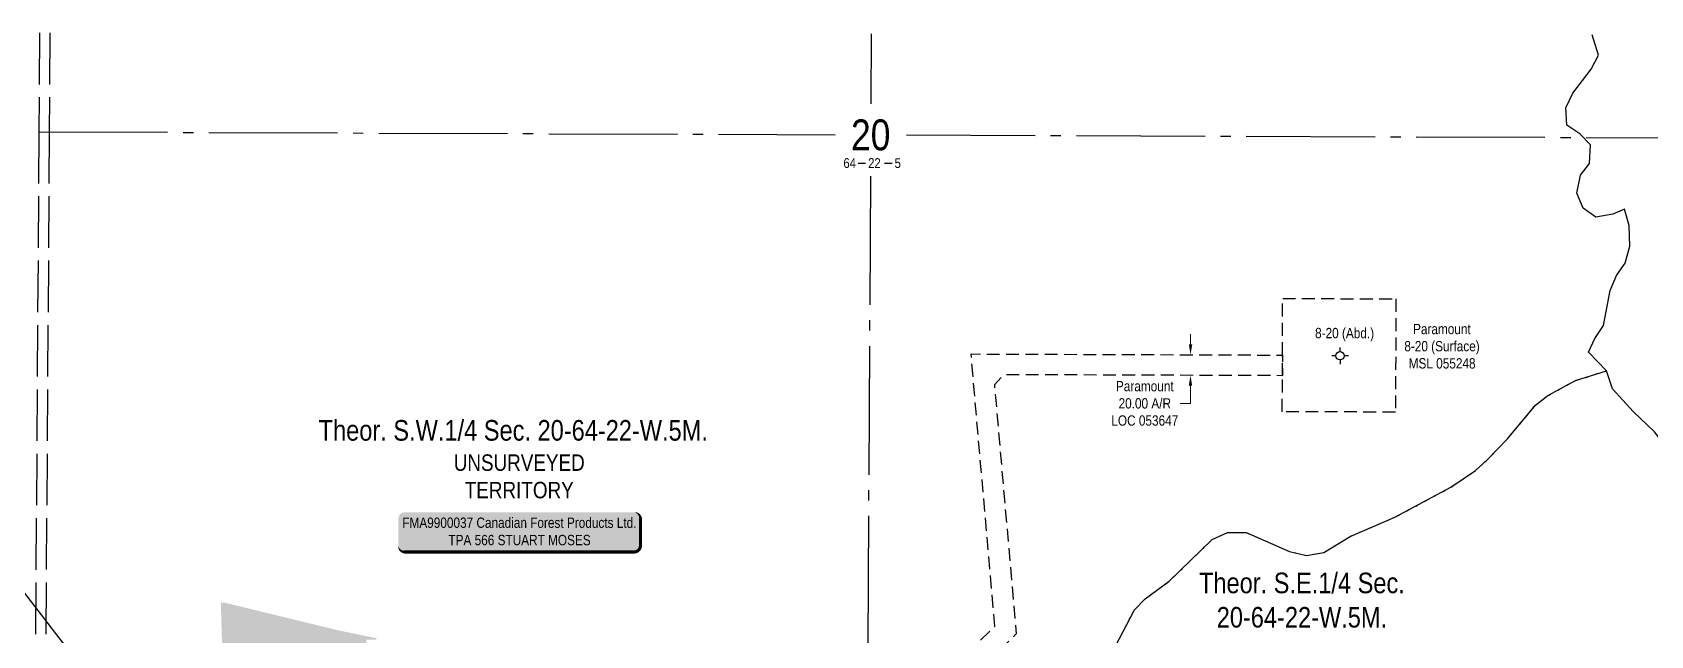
# Model space of a CAD drawing. Extents: x 456630 to 490274, y 6043290 to 6049977.
# Drawn here: x 480395 to 481966, y 6044547 to 6045133 of the extents above; entities that cross this region are included whole.
import ezdxf
from ezdxf.enums import TextEntityAlignment as Align

# ---------------------------------------------------------------- set-up
doc = ezdxf.new("R2010")
doc.units = 0
doc.header["$LTSCALE"] = 5
doc.header["$PDMODE"] = 35
doc.header["$PDSIZE"] = 5
for name, pattern in [('foc-ACCESSROAD', [3.75, 2.5, -1.25]), ('foc-QUARTERLINE', [33, 25, -3, 2, -3]), ('foc-UNSURVEYED', [12.5, 10, -2.5]), ('foc-WHEELTRACKS', [2, 0.4, -1.6]), ('PHANTOM', [63.5, 31.75, -6.35, 6.35, -6.35, 6.35, -6.35])]:
    doc.linetypes.add(name, pattern=pattern)
doc.layers.get('Defpoints').update_dxf_attribs({"color": 9})
for name, color, linetype in [('10', 1, 'Continuous'), ('9', 3, 'Continuous'), ('C-SYMBOL', 7, 'Continuous'), ('F-AR', 190, 'foc-ACCESSROAD'), ('F-RW', 190, 'Continuous'), ('F-WS', 190, 'foc-ACCESSROAD'), ('F-WS-S', 190, 'Continuous'), ('L-QSEC', 8, 'foc-QUARTERLINE'), ('L-SECLBL', 7, 'Continuous'), ('L-UNS-T', 3, 'Continuous'), ('L-USEC', 7, 'foc-UNSURVEYED'), ('T-WATER', 160, 'Continuous'), ('T-WATER-P3', 160, 'foc-WHEELTRACKS'), ('WETLAND - SWAMP - H', 8, 'PHANTOM')]:
    doc.layers.add(name, color=color, linetype=linetype)
for name, color, linetype, lineweight in [('C-RW-T', 13, 'Continuous', 9), ('F-AR-T', 190, 'Continuous', 9), ('F-WS-T', 190, 'Continuous', 9)]:
    doc.layers.add(name, color=color, linetype=linetype, lineweight=lineweight)
doc.styles.add('175L', font='ARIALN.TTF', dxfattribs={"height": 20})
doc.styles.add('80', font='ARIALN.TTF', dxfattribs={"height": 10})
doc.styles.add('80CG', font='ARIALN.TTF', dxfattribs={"height": 10})
doc.styles.add('80L', font='ARIALN.TTF', dxfattribs={"height": 10})
doc.styles.add('foc-LtypeFont', font='ARIALN.TTF', dxfattribs={"height": 7.35})
doc.styles.add('SIMPLEX', font='ARIALN.TTF')
doc.linetypes.add('foc-TOPO-flowdirection-NOLINE', pattern='A,0,[">",foc-LtypeFont,S=0.3,R=0,X=0,Y=-0.945],-20,[">",foc-LtypeFont,S=0.3,R=0,X=0,Y=-0.945],0', length=20)
doc.dimstyles.new('Compass 5 000', dxfattribs={"dimscale": 5, "dimtxt": 9, "dimasz": 2, "dimexe": 0.2, "dimexo": 0.0625, "dimgap": 0.5, "dimtad": 0, "dimtih": 1, "dimtoh": 1, "dimzin": 0, "dimdsep": 46, "dimtxsty": '80CG', "dimcen": 0.1, "dimse1": 1, "dimse2": 1, "dimclrd": 256, "dimclrt": 256, "dimaunit": 1, "dimadec": 4, "dimazin": 0, "dimtfac": 0.06, "dimtofl": 0, "dimtmove": 0, "dimatfit": 1, "dimfxl": 0.2, "dimtolj": 1, "dimtzin": 0, "dimlwd": -1, "dimarcsym": 0})

# ---------------------------------------------------------------- blocks, each defined once
blk = doc.blocks.new('L-SECLBL')
at = {"layer": '9', "color": 7}
for p, q in [((-5.1, -27.8), (-12.3, -27.8)), ((20.7, -27.8), (13.5, -27.8))]:
    blk.add_line(p, q, dxfattribs=at)
at = {"layer": '10', "color": 2, "style": 'SIMPLEX'}
blk.add_attdef('SEC', text='', height=30, dxfattribs=at).set_placement((0, 0), align=Align.MIDDLE)
at = {"layer": '10', "color": 5, "style": '80L'}
blk.add_attdef('TWP', text='', height=9.5, dxfattribs=at).set_placement((-14.4, -27.4), align=Align.MIDDLE_RIGHT)
blk.add_attdef('RGE', text='', height=9.5, dxfattribs=at).set_placement((3.6, -27.4), align=Align.MIDDLE_CENTER)
blk.add_attdef('MER', text='', height=9.5, dxfattribs=at).set_placement((23.2, -27.4), align=Align.MIDDLE_LEFT)
blk = doc.blocks.new('*U683')
h = blk.add_hatch(color=255)
edge = h.paths.add_edge_path()
edge.add_line((-111.5, -20), (111.5, -20))
edge.add_arc((111.5, -14), 6, 270, 360)
edge.add_line((117.5, -14), (117.5, 12.5))
edge.add_arc((111.5, 12.5), 6, 0, 90)
edge.add_line((111.5, 18.5), (-111.5, 18.5))
edge.add_arc((-111.5, 12.5), 6, 90, 180)
edge.add_line((-117.5, 12.5), (-117.5, -14))
edge.add_arc((-111.5, -14), 6, 180, 270)
at = {"color": 44, "flags": 128}
blk.add_lwpolyline([(-111.5, -20, 3, 3, 0), (111.5, -20, 3, 3, 0.414214), (117.5, -14, 3, 3, 0), (117.5, 12.5, 3, 0, 0.414214), (111.5, 18.5, 0, 0, 0), (-111.5, 18.5, 0, 0, 0.414214), (-117.5, 12.5, 0, 0, 0), (-117.5, -14, 0, 3, 0.414214)], format="xyseb", close=True, dxfattribs=at)
at = {"color": 44, "style": '80'}
blk.add_attdef('ENTER_TEXT_001', (-36, -5), '', height=10, dxfattribs=at)
blk = doc.blocks.new('*D792')
at = {"layer": 'Defpoints', "color": 0, "transparency": 16777216}
for p in [(481375.8, 6044820.6), (481519.5, 6044820), (481375.7, 6044800.6)]:
    blk.add_point(p, dxfattribs=at)
at = {"layer": 'F-AR-T', "transparency": 16777216}
for p, q in [((481519.6, 6044830), (481519.6, 6044840)), ((481519.4, 6044790), (481519.4, 6044772.8)), ((481519.4, 6044772.8), (481509.4, 6044772.8))]:
    blk.add_line(p, q, dxfattribs=at)
for points in [[(481517.9, 6044830), (481521.2, 6044830), (481519.5, 6044820)], [(481517.8, 6044790.1), (481521.1, 6044790), (481519.5, 6044800)]]:
    blk.add_solid(points, dxfattribs=at)
at = {"layer": 'F-AR-T', "transparency": 16777216, "insert": (481475.1, 6044772.8), "char_height": 10, "attachment_point": 5, "style": '80CG'}
blk.add_mtext('\\A1;Paramount\\P20.00 A/R\\PLOC 053647', dxfattribs=at)
blk = doc.blocks.new('GABD')
for p, q in [((-0.81, 0), (-1.62, 0)), ((0, 0.81), (0, 1.62)), ((1.62, 0), (0.81, 0)), ((0, -0.81), (0, -1.62))]:
    blk.add_line(p, q)
blk.add_circle((0, 0), 0.8)

msp = doc.modelspace()

# ---------------------------------------------------------------- hatches: boundary and pattern name
at = {"layer": 'WETLAND - SWAMP - H', "transparency": 33554495}
h = msp.add_hatch(color=256, dxfattribs=at)
h.dxf.hatch_style = 1
h.paths.add_polyline_path([(480690.002, 6044512.499), (480699.999, 6044512.783), (480699.715, 6044522.78), (480709.712, 6044523.065), (480709.428, 6044533.062), (480719.425, 6044533.347), (480719.14, 6044543.344), (480729.138, 6044543.628), (480729.101, 6044544.909), (480693.281, 6044552.194), (480659.511, 6044560.435), (480637.873, 6044565.715), (480581.584, 6044579.452), (480578.041, 6044579.351), (480579.178, 6044539.362), (480589.176, 6044539.647), (480590.313, 6044499.657), (480600.311, 6044499.942), (480600.595, 6044489.944), (480610.592, 6044490.229), (480610.877, 6044480.232), (480650.866, 6044481.369), (480650.581, 6044491.367), (480680.573, 6044492.22), (480680.289, 6044502.217), (480690.286, 6044502.501)])

# ---------------------------------------------------------------- linework, layer by layer
at = {"layer": 'F-AR', "flags": 128}
msp.add_lwpolyline([(480610.205, 6044325.464), (480600.272, 6044317.688), (480578.638, 6044322.967), (480585.562, 6044342.436), (480687.542, 6044355.61), (480827.02, 6044403.96), (480999.778, 6044423.355), (481050.127, 6044450.066), (481205.759, 6044486.435), (481275.126, 6044502.644), (481329.517, 6044556.575), (481306.413, 6044820.802), (481608.776, 6044819.714), (481608.705, 6044799.725), (481578.341, 6044799.833), (481338.233, 6044800.697), (481329.104, 6044790.771), (481350.247, 6044548.98), (481285.183, 6044484.466), (481205.637, 6044465.878), (481057.202, 6044431.191), (481005.787, 6044403.915), (480831.463, 6044384.343), (480692.144, 6044336.05), (480610.205, 6044325.464)], close=True, dxfattribs=at)
at = {"layer": 'F-RW', "flags": 128}
msp.add_lwpolyline([(480739.581, 6044131.161), (479969.046, 6045132.996)], dxfattribs=at)
at = {"layer": 'F-WS'}
msp.add_lwpolyline([(481608.705, 6044799.725), (481608.776, 6044819.714), (481608.971, 6044874.685), (481718.913, 6044874.295), (481718.522, 6044764.353), (481608.58, 6044764.743), (481608.705, 6044799.725)], close=True, dxfattribs=at)
at = {"layer": 'L-QSEC'}
for p, q in [((481209.59, 6045131.536), (481209.186, 6045063.515)), ((480401.37, 6045036.452), (481174.385, 6045033.644)), ((481243.666, 6045033.392), (482016.654, 6045030.585)), ((481208.77, 6044993.516), (481204.233, 6044229.476))]:
    msp.add_line(p, q, dxfattribs=at)
at = {"layer": 'L-USEC'}
for p, q in [((480402.019, 6045132.486), (480401.37, 6045036.389)), ((480412.061, 6045132.475), (480411.412, 6045036.415)), ((480401.37, 6045036.389), (480395.939, 6044232.341)), ((480411.412, 6045036.415), (480405.982, 6044232.368))]:
    msp.add_line(p, q, dxfattribs=at)
at = {"layer": 'T-WATER', "linetype": 'foc-TOPO-flowdirection-NOLINE', "flags": 128}
for points in [[(481923.399, 6044804.461), (481905.743, 6044822.549), (481912.028, 6044835.975), (481920.592, 6044848.495), (481926.877, 6044882.329), (481932.986, 6044897.076), (481941.488, 6044909.054), (481945.982, 6044925.607), (481945.321, 6044945.477), (481940.985, 6044961.336), (481929.444, 6044956.63), (481912.984, 6044953.62), (481900.582, 6044962.421), (481894.56, 6044976.786), (481897.975, 6044994.243), (481906.776, 6045005.56), (481907.851, 6045023.746), (481897.377, 6045034.401), (481884.792, 6045042.783), (481884.003, 6045059.593), (481890.769, 6045073.857), (481908.373, 6045097.273), (481915.74, 6045110.995), (481909.317, 6045130.712)], [(483052.845, 6043318.73), (483050.725, 6043325.844), (483037.23, 6043330.508), (483006.374, 6043331.924), (482996.673, 6043320.909), (482990.415, 6043316.127), (482978.312, 6043324.568), (482961.871, 6043327.979), (482962.882, 6043345.023), (482953.669, 6043356.157), (482966.643, 6043377.365), (482941.469, 6043392.029), (482934.104, 6043378.966), (482930.572, 6043362.35), (482913.151, 6043358.923), (482906.217, 6043349.7), (482899.534, 6043363.526), (482872.37, 6043354.606), (482860.688, 6043363.467), (482853.342, 6043376.695), (482836.713, 6043377.707), (482824.644, 6043377.144), (482819.615, 6043361.853), (482818.616, 6043349.311), (482802.96, 6043354.523), (482792.064, 6043364.339), (482784.115, 6043376.789), (482767.471, 6043372.819), (482753.551, 6043375.563), (482744.15, 6043364.307), (482741.214, 6043346.248), (482725.414, 6043343.597), (482707.108, 6043345.815), (482703.737, 6043362.992), (482706.795, 6043380.869), (482713.919, 6043394.052), (482701.755, 6043402.014), (482685.774, 6043398.822), (482671.864, 6043405.227), (482661.085, 6043415.105), (482649.359, 6043408.778), (482643.489, 6043393.731), (482631.65, 6043389.986), (482623.882, 6043402.254), (482613.283, 6043411.831), (482595.818, 6043414.647), (482588.232, 6043427.516), (482587.992, 6043447.143), (482575.045, 6043454.266), (482556.498, 6043456.484), (482551.258, 6043471.088), (482558.624, 6043484.689), (482562.575, 6043500.403), (482552.458, 6043510.699), (482547.099, 6043525.661), (482546.679, 6043545.351), (482535.543, 6043595.386), (482499.903, 6043664.104), (482498.28, 6043683.257), (482501.274, 6043700.294), (482506.243, 6043715.526), (482505.818, 6043733.654), (482495.702, 6043744.429), (482464.636, 6043755.932), (482452.169, 6043763.172), (482442.595, 6043773.646), (482435.851, 6043787.292), (482430.735, 6043803.094), (482428.274, 6043842.838), (482419.788, 6043896.106), (482418.705, 6043915.317), (482410.82, 6043928.847), (482397.815, 6043937.051), (482368.311, 6043948.906), (482362.17, 6043963.03), (482365.286, 6043981.388), (482364.564, 6044000.899), (482356.013, 6044012.27), (482340.213, 6044009.017), (482316.685, 6043991.743), (482305.546, 6044001.442), (482291.766, 6044030.776), (482278.996, 6044037.538), (482266.663, 6044028.992), (482251.338, 6044024.359), (482234.174, 6044026.752), (482220.685, 6044033.936), (482195.398, 6044050.642), (482162.465, 6044080.455), (482153.191, 6044091.109), (482145.788, 6044104.636), (482128.145, 6044128.101), (482114.781, 6044156.293), (482110.329, 6044172.994), (482109.125, 6044211.834), (482105.392, 6044248.221), (482102.082, 6044266.057), (482091.672, 6044298.022), (482084.93, 6044312.269), (482075.842, 6044324.841), (482034.3, 6044366.748), (482025.448, 6044378.239), (482010.156, 6044404.217), (481986.682, 6044464.794), (481990.693, 6044480.688), (482009.683, 6044506.32), (482017.591, 6044520.701), (482023.224, 6044536.89), (482029.162, 6044574.689), (482030.065, 6044595.153), (482028.441, 6044614.126), (482021.222, 6044669.731), (482016.649, 6044686.011), (482008.283, 6044699.602), (481988.537, 6044721.572), (481969.996, 6044745.22), (481949.16, 6044764.852), (481929.233, 6044787.003), (481923.399, 6044804.461)]]:
    msp.add_lwpolyline(points, dxfattribs=at)
at = {"layer": 'T-WATER', "flags": 128}
for points in [[(481923.399, 6044804.461), (481905.743, 6044822.549), (481912.028, 6044835.975), (481920.592, 6044848.495), (481926.877, 6044882.329), (481932.986, 6044897.076), (481941.488, 6044909.054), (481945.982, 6044925.607), (481945.321, 6044945.477), (481940.985, 6044961.336), (481929.444, 6044956.63), (481912.984, 6044953.62), (481900.582, 6044962.421), (481894.56, 6044976.786), (481897.975, 6044994.243), (481906.776, 6045005.56), (481907.851, 6045023.746), (481897.377, 6045034.401), (481884.792, 6045042.783), (481884.003, 6045059.593), (481890.769, 6045073.857), (481908.373, 6045097.273), (481915.74, 6045110.995), (481909.317, 6045130.712)], [(481969.996, 6044745.22), (481949.16, 6044764.852), (481929.233, 6044787.003), (481923.399, 6044804.461)]]:
    msp.add_lwpolyline(points, dxfattribs=at)
at = {"layer": 'T-WATER-P3', "flags": 128}
for points in [[(481563.678, 6044647.368), (481573.668, 6044647.402), (481615.702, 6044629.086), (481632.201, 6044625.073), (481649.022, 6044628.142), (481674.586, 6044643.73), (481717.872, 6044662.324), (481772.237, 6044691.388), (481796.303, 6044707.821), (481807.14, 6044717.571), (481827.195, 6044738.278), (481854.433, 6044771.206), (481866.471, 6044780.533), (481893.352, 6044794.976), (481923.399, 6044804.461)], [(481102.673, 6043967.055), (481147.465, 6044000.217), (481168.847, 6044022.361), (481187.71, 6044046.011), (481195.079, 6044060.394), (481213.173, 6044107.397), (481222.164, 6044142.005), (481229.898, 6044198.282), (481240.737, 6044228.741), (481262.246, 6044312.888), (481272.187, 6044344.731), (481287.58, 6044371.635), (481314.829, 6044408.166), (481322.553, 6044421.466), (481333.15, 6044450.905), (481340.637, 6044465.168), (481359.263, 6044489.361), (481371.422, 6044499.407), (481385.611, 6044506.026), (481416.86, 6044514.573), (481431.229, 6044521.312), (481443.086, 6044530.459), (481465.187, 6044572.408), (481475.367, 6044583.24), (481498.774, 6044600.155), (481540.625, 6044640.722), (481555.294, 6044647.34), (481563.678, 6044647.368)]]:
    msp.add_lwpolyline(points, dxfattribs=at)
at = {"layer": 'T-WATER-P3', "linetype": 'foc-TOPO-flowdirection-NOLINE', "flags": 128}
for points in [[(481563.678, 6044647.368), (481573.668, 6044647.402), (481615.702, 6044629.086), (481632.201, 6044625.073), (481649.022, 6044628.142), (481674.586, 6044643.73), (481717.872, 6044662.324), (481772.237, 6044691.388), (481796.303, 6044707.821), (481807.14, 6044717.571), (481827.195, 6044738.278), (481854.433, 6044771.206), (481866.471, 6044780.533), (481893.352, 6044794.976), (481923.399, 6044804.461)], [(481102.673, 6043967.055), (481147.465, 6044000.217), (481168.847, 6044022.361), (481187.71, 6044046.011), (481195.079, 6044060.394), (481213.173, 6044107.397), (481222.164, 6044142.005), (481229.898, 6044198.282), (481240.737, 6044228.741), (481262.246, 6044312.888), (481272.187, 6044344.731), (481287.58, 6044371.635), (481314.829, 6044408.166), (481322.553, 6044421.466), (481333.15, 6044450.905), (481340.637, 6044465.168), (481359.263, 6044489.361), (481371.422, 6044499.407), (481385.611, 6044506.026), (481416.86, 6044514.573), (481431.229, 6044521.312), (481443.086, 6044530.459), (481465.187, 6044572.408), (481475.367, 6044583.24), (481498.774, 6044600.155), (481540.625, 6044640.722), (481555.294, 6044647.34), (481563.678, 6044647.368)]]:
    msp.add_lwpolyline(points, dxfattribs=at)

# ---------------------------------------------------------------- block references
at = {"layer": 'C-RW-T'}
ref = msp.add_blockref('*U683', (480867.9, 6044648.592), dxfattribs=at)
ref.add_attrib('ENTER_TEXT_001', 'FMA9900037 Canadian Forest Products Ltd.', (480754.233, 6044652.01), dxfattribs={"layer": '0', "color": 44, "height": 10, "style": '80'})
ref.add_attrib('ENTER_TEXT_002', 'TPA 566 STUART MOSES', (480798.984, 6044635.166), dxfattribs={"layer": '0', "color": 44, "height": 10, "style": '80'})
at = {"layer": 'F-WS-S', "xscale": 5, "yscale": 5, "zscale": 5}
msp.add_blockref('GABD', (481664.688, 6044819.051), dxfattribs=at)
at = {"layer": 'L-SECLBL', "xscale": 0.999479, "yscale": 0.999479, "zscale": 0.999479}
msp.add_blockref('L-SECLBL', (481209.007, 6045033.515), dxfattribs=at).add_auto_attribs({'SEC': '20', 'TWP': '64', 'RGE': '22', 'MER': '5'})

# ---------------------------------------------------------------- texts
at = {"layer": 'C-SYMBOL', "color": 3, "style": '175L'}
msp.add_text('Theor. S.W.1/4 Sec. 20-64-22-W.5M.', height=19.98958, dxfattribs=at).set_placement((480861.961, 6044730.672), align=Align.BOTTOM_CENTER)
at = {"layer": 'C-SYMBOL', "color": 3, "insert": (481627.648, 6044608.53), "char_height": 19.98958, "width": 207.07067, "attachment_point": 2, "style": '175L'}
msp.add_mtext('Theor. S.E.1/4 Sec. 20-64-22-W.5M.', dxfattribs=at)
at = {"layer": 'F-WS-T', "char_height": 9.99479, "attachment_point": 1, "style": '80L'}
for s, insert in [('\\pi8.2502;8-20 (Abd.)', (481632.207, 6044846.092)), ('\\pi8.7819;Paramount\\P\\pi0.29729;8-20 (Surface)\\P\\pi4.5311;MSL 055248', (481726.78, 6044850.023))]:
    msp.add_mtext_dynamic_manual_height_columns(s, width=72.62387, gutter_width=50, heights=[0], dxfattribs=dict(at, insert=insert))
at = {"layer": 'L-UNS-T', "insert": (480867.757, 6044701.887), "char_height": 15.99166, "attachment_point": 5, "style": '80L'}
msp.add_mtext_dynamic_manual_height_columns('UNSURVEYED TERRITORY', width=126.41375, gutter_width=47.5, heights=[0], dxfattribs=at)

# ---------------------------------------------------------------- dimensions: what is measured, and where the dimension line sits
at = {"layer": 'F-AR-T'}
dim = msp.add_linear_dim(base=(481519.528, 6044820.035), p1=(481375.711, 6044800.562), p2=(481375.783, 6044820.552), angle=89.793811, text='Paramount\\P20.00 A/R\\PLOC 053647', dimstyle='Compass 5 000', dxfattribs=at)
dim.commit()
dim.dimension.update_dxf_attribs({"geometry": '*D792', "text_midpoint": (481475.057, 6044772.838), "dimtype": 161})

doc.saveas('drawing.dxf')
